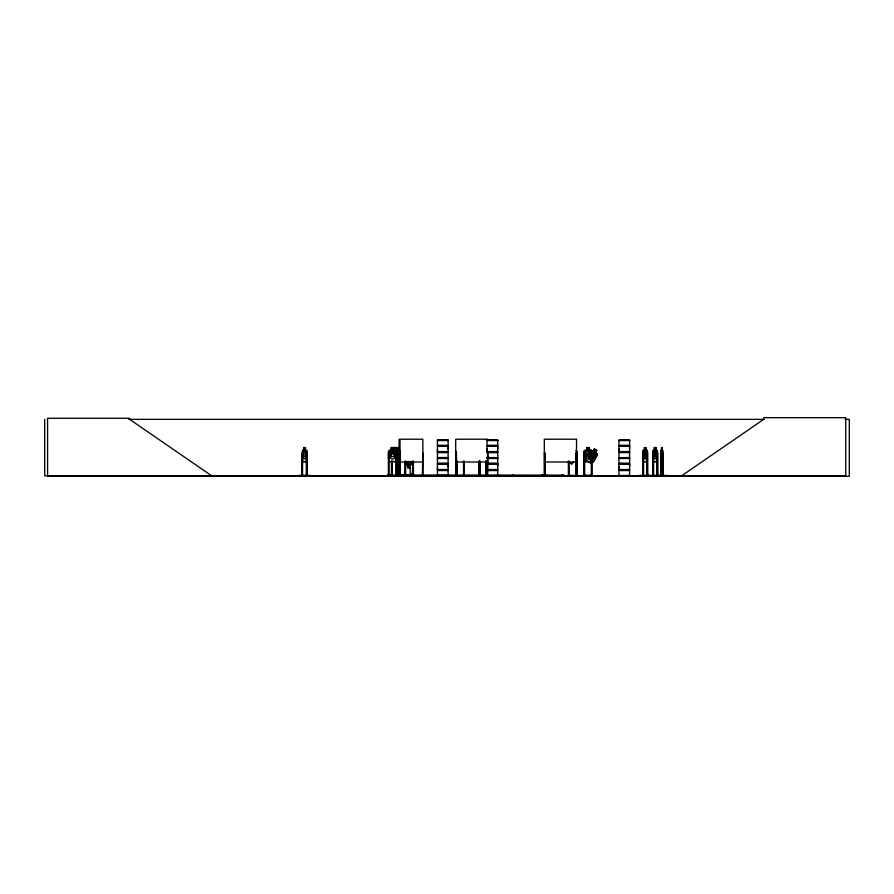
<?xml version="1.0" encoding="UTF-8"?>
<svg xmlns="http://www.w3.org/2000/svg" width="894" height="894" viewBox="0 0 894 894"><rect width="100%" height="100%" fill="white"/><g stroke="black" fill="none" stroke-linecap="round" stroke-linejoin="round"><path stroke-width="1.34" d="M437.445 469.506L437.445 464.265L448.106 464.265L448.095 469.506L437.445 469.506L437.457 466.892M437.445 451.582L437.445 446.352L448.106 446.352L448.095 451.582L437.445 451.582L437.457 448.967M448.095 466.892L448.095 464.265M448.095 448.967L448.095 446.352M487.062 451.582L487.062 446.352L497.723 446.352L497.712 451.582L487.062 451.582L487.074 448.967M497.712 466.892L497.712 464.265L487.062 464.265M497.712 448.967L497.712 446.352M618.95 469.506L618.95 464.265L629.611 464.265L629.599 469.506L618.95 469.506L618.961 466.892M618.95 451.582L618.95 446.352L629.611 446.352L629.599 451.582L618.95 451.582L618.961 448.967M629.599 466.892L629.599 464.265M629.599 448.967L629.599 446.352M663.08 458.857L662.756 461.65L660.99 461.65L660.778 458.857M486.962 457.806L497.734 457.907M646.932 461.65L647.535 451.336L646.898 450.442M647.491 458.857L647.01 461.65L643.311 461.65M656.922 461.65L657.481 458.857L657.001 461.65L653.302 461.65L652.832 458.868L653.38 461.65M399.953 475.764L399.976 475.005M306.586 461.65L307.19 458.857L306.664 461.65L302.585 461.65L302.06 458.868L302.664 461.65M639.355 475.407L667.337 475.407M397.595 475.787L397.785 450.352M397.796 450.442L397.45 451.347M660.8 475.832L661.079 450.352M298.428 475.407L310.475 475.407M298.417 475.764L310.486 475.764M547.351 475.764L541.295 475.373L547.407 475.832M547.396 475.362L541.283 475.407M395.696 461.561L396.634 458.857M395.763 461.65L396.735 458.868L396.724 451.336L395.74 450.352L393.963 450.352M576.116 460.656L576.742 458.857L576.194 460.723M476.938 475.764L481.117 475.764M389.471 475.407L403.697 475.407L387.37 475.373L389.169 475.373M389.46 475.764L403.697 475.72M398.322 450.442L397.942 456.611L398.322 458.857L399.026 458.857M661.538 450.442L661.158 456.611L661.538 458.857L662.242 458.857L662.353 447.548L661.504 447.548L661.538 461.65M404.479 475.82L404.96 461.092M583.179 475.82L583.748 475.764M643.401 450.352L643.389 461.65M652.955 458.857L653.391 450.352M302.675 450.352L302.027 475.832L301.982 475.005M302.708 450.442L302.06 451.347M586.363 457.315L590.096 450.844M596.656 450.308L594.387 449L592.99 451.436L591.314 451.537L588.699 456.074L588.788 458.711L591.057 460.019L593.392 458.778L596.007 454.253L595.259 452.744L596.79 450.274L594.354 448.877L592.957 451.302L591.303 450.352L590.029 450.766L586.274 457.281L585.626 460.131L591.325 463.416L593.56 461.483L597.315 454.968L596.957 453.616L595.382 452.71M593.56 461.483L597.315 454.968M408.066 461.829C404.77 465.059 409.296 464.645 409.251 461.505L410.782 464.098M391.606 451.347L392.41 450.352M413.33 464.053L412.011 465.003M583.972 451.392L584.821 450.442L591.269 450.442L596.879 453.671M412.547 469.138L412.961 475.82L409.519 475.809L412.659 475.384M410.123 475.384C409.094 473.675 411.452 476.714 409.72 475.832M412.581 475.586L411.978 475.809M412.514 474.591L412.436 475.82L412.458 475.005M573.59 462.042L571.791 463.986L569.199 462.623M593.482 461.427L591.314 463.304L585.738 460.086M410.838 461.785L410.368 464.668A1.9 1.9 0 0 0 409.977 467.651L410.368 474.971L412.268 474.971L412.659 467.651A1.9 1.9 0 0 0 412.268 464.668L411.788 461.785M618.95 475.608L618.95 470.557L629.611 470.557L629.611 475.608L618.927 475.82M681.608 475.832L763.677 419.353L763.677 417.688L845.735 417.688L845.735 475.832L44.7 475.832L44.7 419.353M452.632 475.776L465.562 475.72M389.091 475.776L389.214 475.005M410.67 475.82L409.743 475.686M412.212 475.832L412.782 475.697M568.148 475.776L569.243 475.005M128.602 419.353L764.102 419.353M845.109 419.353L849.3 419.353L849.3 476.312L47.583 476.312L47.583 418.28L129.652 418.28L129.652 419.353L211.71 475.832M487.934 439.211L455.705 439.211L455.705 475.832L455.649 475.005M437.434 440.038L448.117 440.038M487.062 440.038L497.734 440.038M618.939 440.038L629.622 440.038M437.457 440.563L448.095 440.563M487.074 440.563L497.712 440.563M618.961 440.563L629.599 440.563M437.367 445.659L448.185 445.659M486.995 445.659L497.802 445.659M618.883 445.659L629.689 445.659M437.367 445.983L448.185 445.983M486.995 445.983L497.802 445.983M618.883 445.983L629.689 445.983M399.048 447.548L398.199 447.548L398.232 450.442M644.373 447.548L645.993 447.548L645.87 450.442L646.641 451.381L645.87 458.857L644.429 458.857L643.658 456.611L644.451 447.548M653.324 450.352L654.453 450.352L654.374 447.548L655.995 447.548L655.939 450.442M303.826 447.637L305.48 447.637M393.885 447.637L391.315 447.637L391.315 450.442L389.952 451.381L389.952 456.611L391.326 458.857L393.885 458.857L395.26 456.611L395.26 451.381L393.885 450.442L393.963 447.548M396.59 447.637L394.209 447.637L394.243 450.442L394.165 447.548M398.232 447.637L399.026 447.637M586.777 447.637L589.392 447.637L589.392 450.442L590.8 451.381L590.8 456.611L589.392 458.857L586.777 458.857L585.38 456.611L585.38 451.381L586.777 450.442L586.688 447.548L589.492 447.548L589.492 450.352L591.303 450.352L592.286 451.336L592.286 458.868L591.325 461.65L584.743 461.65L583.883 458.868M644.429 447.637L645.949 447.637M654.419 447.637L655.939 447.637M661.538 447.637L662.331 447.637L662.242 461.65M398.892 448.106L398.892 449.045M302.608 450.352L303.837 450.352M305.469 450.352L306.642 450.352L307.19 451.381L307.167 475.832M396.634 450.352L398.299 450.352L399.193 451.336M398.959 450.352L399.774 451.381L399.685 453.873M586.688 450.352L584.777 450.352L583.883 451.347L583.827 475.832M644.451 450.352L643.322 450.352L642.831 451.347L642.887 475.832L642.853 475.005L643.624 475.005M645.915 450.352L646.999 450.352M655.917 450.352L656.989 450.352L657.481 451.381L657.537 475.832M660.99 450.352L661.594 450.352M662.242 450.352L663.08 451.381L663.102 475.832M302.63 450.442L306.62 450.442M389.393 450.442L399.529 450.442M643.345 450.442L646.977 450.442M653.346 450.442L656.967 450.442L657.403 451.381M661.001 450.442L662.834 450.442M399.797 451.336L399.439 450.442M652.911 451.347L652.832 475.832M661.538 451.381L662.242 451.381M437.367 451.951L448.185 451.951M486.995 451.951L497.802 451.951M618.883 451.951L629.689 451.951M437.367 452.275L448.185 452.275M486.995 452.275L497.802 452.275M618.883 452.275L629.689 452.275M487.062 452.643L497.723 452.643L497.723 457.683L487.074 457.549L497.734 457.694M388.488 452.688L396.724 452.688M306.407 453.057L307.111 453.057M388.365 453.057L389.181 453.057L389.102 475.832L387.415 475.362M396.612 453.057L395.796 453.057L395.763 475.832L395.707 475.005L396.701 475.005L396.701 475.832M399.115 453.057L399.685 453.057M400.02 453.057L400.445 475.832M422.806 453.057L422.37 475.832M455.705 453.057L456.465 453.057L456.521 475.832M487.934 453.057L487.42 475.832L487.331 475.005M544.323 453.057L545.072 453.057L544.927 475.832M575.971 453.057L576.753 453.057M592.197 453.057L591.415 453.057L591.336 475.832M642.887 453.057L643.557 453.057M652.877 453.057L653.548 453.057M660.822 453.057L661.046 475.832M388.488 453.996L396.735 453.996M661.538 456.611L662.242 456.611M448.095 457.549L437.457 457.549L437.445 452.643L448.106 452.643L448.106 457.683L437.434 457.694M629.622 457.694L618.849 457.829L629.622 457.907M437.434 457.907L448.117 457.963M487.062 458.141L497.734 458.175L497.712 463.215L487.062 463.215M437.457 458.477L448.095 458.477M487.074 458.477L497.712 458.477M618.961 458.477L629.599 458.477M397.685 461.65L397.539 458.868M302.63 461.561L306.62 461.561M389.393 461.561L399.529 461.561M584.821 461.561L591.269 461.561M643.345 461.561L646.977 461.561M653.346 461.561L656.967 461.561M661.001 461.561L662.834 461.561M399.54 461.65L389.326 461.65L388.477 458.868L388.477 451.347L389.371 450.352L391.237 450.352L391.237 447.548L396.679 447.548L396.679 450.352M400.02 461.997L422.806 461.997M455.705 461.997L487.934 461.997M544.323 461.997L576.541 461.997M437.367 463.584L448.185 463.584M486.995 463.584L497.802 463.584M618.883 463.584L629.689 463.584M437.367 463.908L448.185 463.908M486.995 463.908L497.802 463.908M618.883 463.908L629.689 463.908M410.525 465.003L405.999 465.092L405.004 464.109M410.055 466.4L408.368 466.4L408.368 467.338L410.055 467.338M410.614 467.897L407.809 467.897L407.809 465.092M487.062 469.506L497.723 469.506L497.723 464.265M437.367 469.864L448.185 469.864M486.995 469.864L497.802 469.864M618.883 469.864L629.689 469.864M437.367 470.188L448.185 470.188M486.995 470.188L497.802 470.188M618.883 470.188L629.689 470.188M487.062 470.557L497.723 470.557L497.723 475.608L484.559 475.776M301.736 475.005L302.574 475.005M306.351 475.005L307.19 475.005M388.287 475.005L389.27 475.005M392.332 475.005L391.348 475.005L391.348 475.832L391.561 461.092M397.092 475.005L397.718 475.005M398.165 475.005L564.527 475.127L564.527 475.832M575.881 475.005L576.831 475.005M583.737 475.005L584.687 475.005M591.325 475.005L592.845 475.82M646.988 475.005L647.815 475.005M652.81 475.005L653.626 475.005M660.755 475.005L661.37 475.005M405.809 475.239L412.458 475.239M569.243 475.239L579.804 475.764M583.827 475.362L583.827 453.057L584.598 453.057L584.687 475.832M584.687 475.239L591.336 475.239M437.457 475.463L448.095 475.463M497.712 475.463L484.459 475.832M618.961 475.463L629.599 475.463M413.319 461.092L413.576 475.764M400.065 475.832L400.02 439.211L422.806 439.211L423.097 475.82M576.932 475.764L576.842 451.336L575.814 450.442M397.64 475.764L397.148 453.057L397.182 475.832M463.718 475.776L463.718 475.005M569.254 462.544L571.769 463.863M491.219 475.776L474.938 475.832M397.852 451.381L396.59 450.442L396.634 447.548M406.044 465.003L405.105 464.064L405.105 461.572M395.696 450.442L396.634 451.381L396.612 475.832M646.921 450.352L647.435 475.832M399.026 450.442L399.417 475.832M660.867 458.857L661.079 461.65M397.472 458.857L397.774 461.65M663.393 475.832L663.393 475.005L662.767 475.832L662.834 453.057L663.225 475.832M661.314 461.092L661.336 475.832L661.18 475.005M657.302 461.092L657.258 475.832M657.068 475.832L657.056 453.057L657.727 453.057L657.76 475.832L657.783 475.005L656.989 475.005L657.012 475.832M655.861 447.637L656.632 456.611L655.861 458.857L654.419 458.857L653.648 451.381L654.419 450.442L654.453 447.548M653.548 459.751L653.603 475.832M653.302 453.057L653.346 475.832L653.123 459.751M653.078 475.005L653.078 475.832M647.781 475.832L647.737 453.057L647.066 453.057L647.01 475.832M647.535 475.005L647.535 475.832M647.312 461.092L647.267 475.832M643.557 461.092L643.602 475.832M643.311 453.057L643.356 475.832M643.132 453.057L643.188 475.832M592.197 451.381L592.197 475.832M591.515 475.005L591.504 475.832M584.508 475.005L584.52 475.832M576.742 451.381L576.652 475.832M576.451 475.832L576.541 439.211L544.323 439.211L544.256 475.832M576.217 453.057L576.306 475.832M576.004 453.057L576.06 475.832M575.971 461.092L575.881 475.832M569.154 461.092L569.243 475.832M569.065 475.005L569.065 475.832M568.383 461.092L568.383 475.832M562.874 475.127L562.874 475.832M562.035 475.127L562.035 475.832M545.139 475.005L545.139 475.832M544.871 453.057L544.77 475.832M544.535 453.057L544.625 475.832M544.357 475.005L544.468 475.832M513.536 475.127L513.536 475.832M512.709 475.127L512.709 475.832M488.146 475.005L488.202 475.832M487.99 475.005L487.934 475.832M487.722 475.005L487.811 475.832M487.599 453.057L487.543 475.832M486.615 475.005L486.615 475.832M486.548 461.092L486.492 475.832M486.403 461.092L486.302 475.832M485.867 461.092L485.867 475.832L485.721 461.092M485.643 475.005L485.643 475.832M481.184 475.832L477.005 475.832M479.922 461.092L480 475.832M479.776 461.092L479.854 475.832M479.676 475.005L479.653 475.832M479.352 475.005L479.363 475.832M479.251 461.092L479.251 475.832M479.106 461.092L479.028 475.832M472.948 475.832L469.439 475.832M464.444 475.005L464.444 475.832M464.277 461.092L464.355 475.832M464.176 475.005L464.187 475.832M463.539 461.092L463.528 475.832L463.45 475.005M457.024 461.092L457.102 475.832M456.946 461.092L456.946 475.832M456.32 475.832L456.242 451.347L456.108 475.832L455.918 453.057M413.419 461.583L413.419 464.098L412.525 465.092L412.547 461.092M413.408 475.005L413.497 475.832M411.922 461.449L411.922 464.064M411.765 475.384L411.765 473.719L410.894 473.719L410.894 475.384M410.525 461.449L410.525 464.064L407.91 464.064L407.91 461.449M407.91 467.808L407.91 465.003L406.502 464.064L406.502 461.449M405.82 475.005L405.809 475.832M405.72 461.092L405.63 475.832M405.049 475.005L405.049 475.832M400.367 475.005L400.356 475.832M399.685 475.005L399.707 475.832M399.473 475.005L399.45 475.832M399.126 439.211L399.115 475.832L399.059 461.092M398.959 447.548L398.936 450.442M398.836 475.005L398.791 475.832M398.378 461.092L398.489 475.832M398.243 461.092L398.165 475.832M397.294 475.005L397.383 475.832M396.455 475.005L396.444 475.832M395.953 475.005L395.964 475.832M392.254 461.092L392.332 475.832M392.12 461.092L392.019 475.832M391.661 475.005L391.684 475.832M388.532 475.005L388.532 475.832M388.432 453.057L388.342 475.832M310.442 475.832L298.462 475.832M306.877 458.41L306.877 475.832M306.765 475.005L306.787 475.832M306.642 453.057L306.586 475.832M306.407 458.41L306.351 475.832M303.893 447.637L303.044 456.611L303.893 458.857L305.48 458.857L306.34 456.611L306.34 451.381L305.48 450.442L305.469 447.548L303.759 447.548L303.826 450.442M302.552 475.832L302.496 453.057L301.792 453.057L301.792 475.832M302.261 453.057L302.317 475.832M592.364 452.252L592.353 455.091C595.281 452.129 597.751 454.543 592.543 455.962L592.353 459.751L591.761 456.197C588.576 459.292 586.252 456.901 591.56 455.37L591.56 451.794L592.364 452.252M592.521 452.241L589.906 456.778L592.174 458.086L594.789 453.549L592.521 452.241M594.566 449.637L594.097 450.453L595.549 451.291L596.019 450.487L594.566 449.637M448.117 440.239L437.434 440.25L437.457 445.301L448.106 445.301L448.106 440.25M497.734 440.25L487.062 440.228L487.074 445.301L497.723 445.301L497.723 440.25M629.622 440.239L618.939 440.25L618.961 445.301L629.611 445.301L629.611 440.25M305.2 448.106L304.183 448.106L304.183 449.045L305.2 449.045L305.2 448.106M393.427 448.106L391.784 448.106L391.784 449.045L393.427 449.045L393.427 448.106M396.176 448.106L394.667 448.106L394.667 449.045L396.176 449.045L396.176 448.106M588.934 448.106L587.246 448.106L587.246 449.045L588.934 449.045L588.934 448.106M645.613 448.106L644.686 448.106L644.686 449.045L645.613 449.045L645.613 448.106M655.604 448.106L654.676 448.106L654.676 449.045L655.604 449.045L655.604 448.106M305.48 451.381L303.893 451.381L303.893 456.611L305.48 456.611L305.48 451.381M393.885 451.381L391.326 451.381L391.326 456.611L393.885 456.611L393.885 451.381M399.026 451.381L398.322 451.381L398.322 456.611L399.026 456.611L399.026 451.381M589.392 451.381L586.777 451.381L586.777 456.611L589.392 456.611L589.392 451.381M645.87 451.381L644.429 451.381L644.429 456.611L645.87 456.611L645.87 451.381M655.861 451.381L654.419 451.381L654.419 456.611L655.861 456.611L655.861 451.381M629.611 452.643L618.95 452.643L618.95 457.683L629.599 457.549L629.599 452.643M448.117 458.175L437.434 458.175L437.457 463.215L448.106 463.215L448.106 458.175M629.622 458.141L618.939 458.141L618.961 463.215L629.611 463.215L629.611 458.175M448.106 470.557L437.445 470.557L437.445 475.608L448.117 475.619L448.095 470.557"/></g></svg>
